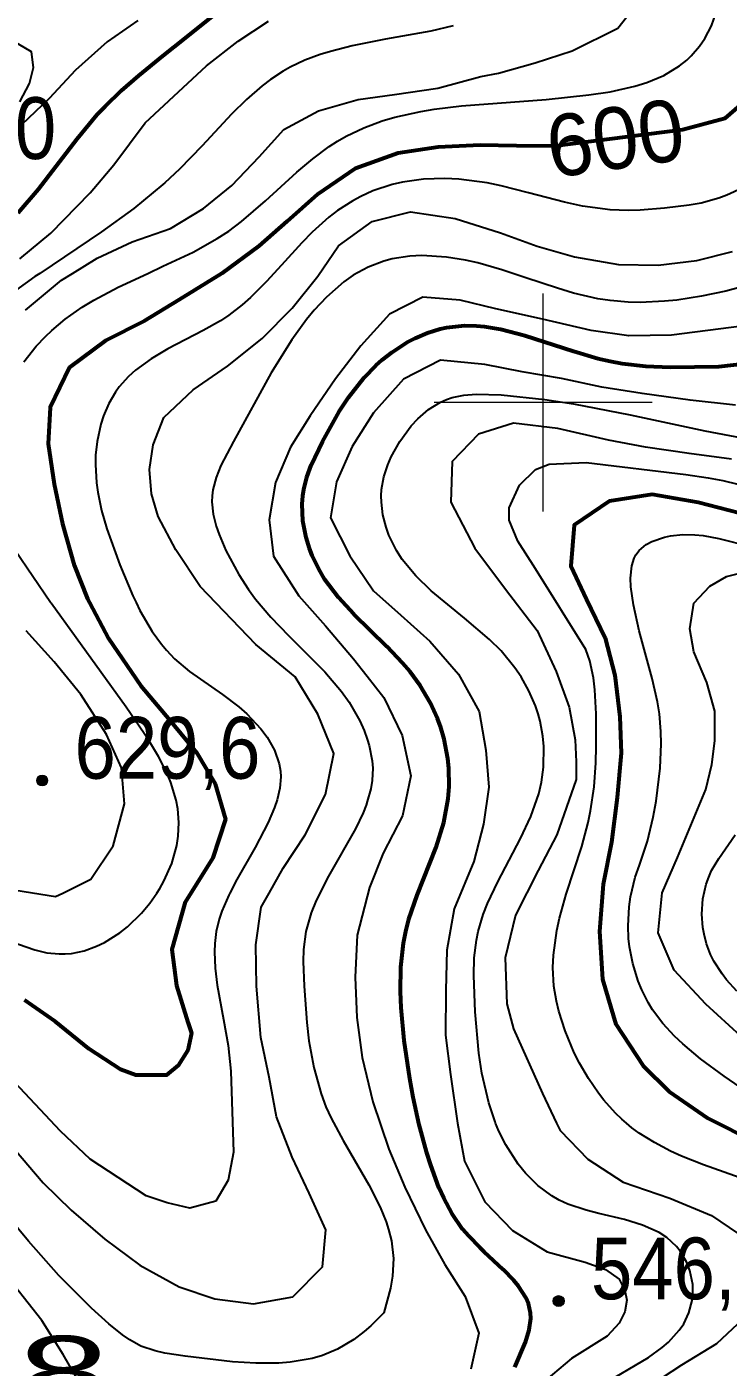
# Model space of a CAD drawing. Header units: metres. Extents: x 545098 to 555652, y 1854398 to 1862642.
# Drawn here: x 551857.8 to 552050.9, y 1858734.3 to 1859103.4 of the extents above; entities that cross this region are included whole.
import ezdxf
from ezdxf.enums import TextEntityAlignment as Align

# ---------------------------------------------------------------- set-up
doc = ezdxf.new("R2010")
doc.units = ezdxf.units.M
doc.header["$LTSCALE"] = 6.8
for name, color, linetype, lineweight in [('1', 7, 'Continuous', 25), ('13', 7, 'Continuous', 25), ('2', 7, 'Continuous', 53), ('5', 7, 'Continuous', 13), ('60', 7, 'Continuous', 13)]:
    doc.layers.add(name, color=color, linetype=linetype, lineweight=lineweight)
doc.layers.add('4', color=7, linetype='Continuous')

msp = doc.modelspace()

# ---------------------------------------------------------------- hatches: boundary and pattern name
at = {"layer": '5'}
for points in [[(551863.55, 1858895.87, 1), (551860.55, 1858895.87, 1)], [(552005.77, 1858752.49, 1), (552002.77, 1858752.49, 1)]]:
    msp.add_hatch(color=256, dxfattribs=at).paths.add_polyline_path(points)

# ---------------------------------------------------------------- linework, layer by layer
at = {"layer": '1'}
for points in [[(552044.56, 1859100.23), (552046.38, 1859103.7), (552047.63, 1859107.38), (552048.02, 1859109.26), (552048.21, 1859110.92), (552048.25, 1859114.26), (552047.91, 1859117.62), (552046.46, 1859124.26), (552043.26, 1859134.52), (552040.71, 1859141.16), (552038.86, 1859145.54), (552034.81, 1859154.26), (552031.69, 1859160.38), (552030, 1859163.36), (552014.71, 1859186.91), (552010.38, 1859197.98), (552008.46, 1859204.71), (552007.98, 1859211.92), (552008.94, 1859215.29), (552013.27, 1859219.62), (552016.63, 1859221.06), (552024.32, 1859223.47), (552049.35, 1859221.71), (552060.32, 1859218.82)], [(551857.42, 1859025.37), (551867.34, 1859033.67), (551870.4, 1859035.54), (551877.23, 1859039.72), (551886.87, 1859044.24), (551895.31, 1859047.17), (551897.37, 1859047.89), (551906.45, 1859053.41), (551914.26, 1859059.74), (551921.77, 1859067.64), (551928.57, 1859075.13), (551938.14, 1859080.28), (551949.02, 1859083.45), (551959.05, 1859084.79), (551970.96, 1859086.58), (551982.8, 1859089.76), (551987.73, 1859090.69), (551997.79, 1859093.53), (552008.02, 1859096.83), (552020.55, 1859103.1), (552027.97, 1859112.6)], [(551888.38, 1859105.18), (551879.98, 1859099.31), (551871.18, 1859091.47), (551863.97, 1859083.71), (551856.39, 1859076.44), (551846.54, 1859067.5), (551838.44, 1859058.34), (551830.83, 1859051.29), (551822.18, 1859043.89), (551814.23, 1859036.15), (551813.71, 1859035.54), (551806.92, 1859027.52), (551800.61, 1859016.24), (551797.97, 1859008.83), (551797.97, 1859002.48)], [(551975.22, 1859103.67), (551969.07, 1859102.28), (551956.63, 1859100.01), (551947.43, 1859098.2), (551941.48, 1859096.69), (551938.59, 1859095.79), (551934.38, 1859094.23), (551930.35, 1859092.34), (551928.41, 1859091.25), (551924.89, 1859088.94), (551922.63, 1859087.23), (551918.3, 1859083.46), (551914.15, 1859079.36), (551906.06, 1859070.67), (551899.89, 1859064.26), (551895.8, 1859060.46), (551895.31, 1859060.06), (551887.25, 1859053.45), (551878.34, 1859047), (551861.38, 1859035.54), (551860.05, 1859034.64), (551851.01, 1859028.18)], [(551855.89, 1859039.56), (551864.46, 1859046.63), (551875.22, 1859057.72), (551881.79, 1859065.4), (551890.45, 1859076.99), (551899.6, 1859085.52), (551907.3, 1859092.69), (551916.03, 1859099.46), (551924.36, 1859104.99)], [(551855.87, 1859082.76), (551858.54, 1859087.86), (551859.66, 1859092.21), (551859.12, 1859096.55), (551853.98, 1859099.58)], [(551857.01, 1859011.22), (551860.43, 1859015.5), (551862.94, 1859018.15), (551864.7, 1859019.83), (551868.41, 1859022.95), (551873.05, 1859026.21), (551876.28, 1859028.17), (551882.97, 1859031.71), (551891.14, 1859035.54), (551895.31, 1859037.49), (551903.63, 1859041.39), (551910.24, 1859045.11), (551913.41, 1859047.2), (551916.9, 1859049.8), (551923.57, 1859055.49), (551932.2, 1859063.37), (551936.57, 1859067.09), (551941.08, 1859070.47), (551943.41, 1859071.98), (551945.75, 1859073.33), (551950.61, 1859075.65), (551955.67, 1859077.51), (551959.15, 1859078.53), (551966.32, 1859080.12), (551970.01, 1859080.72), (551977.53, 1859081.65), (552000.86, 1859083.43), (552012.6, 1859084.67), (552018.41, 1859085.58), (552025.24, 1859087.1), (552028.54, 1859088.11), (552033.24, 1859090.07), (552037.55, 1859092.67), (552039.53, 1859094.26), (552040.78, 1859095.45), (552043.06, 1859098.07), (552044.56, 1859100.23)], [(552054.8, 1859059.02), (552050.58, 1859057.04), (552048.41, 1859056.24), (552043.52, 1859054.92), (552040.19, 1859054.3), (552033.41, 1859053.48), (552026.71, 1859052.99), (552023.38, 1859052.9), (552018.41, 1859053.05), (552010.87, 1859054.08), (552005.88, 1859055.16), (551995.93, 1859057.76), (551988.4, 1859059.65), (551984.59, 1859060.43), (551976.79, 1859061.47), (551972.88, 1859061.67), (551967.02, 1859061.5), (551961.25, 1859060.7), (551958.41, 1859060.03), (551953.13, 1859058.25), (551949.75, 1859056.71), (551947.56, 1859055.54), (551943.41, 1859052.87), (551940.97, 1859051), (551936.4, 1859046.89), (551933.52, 1859043.95), (551927.97, 1859037.84), (551923.78, 1859033.26), (551919.4, 1859028.89), (551917.09, 1859026.84), (551913.41, 1859024), (551911.16, 1859022.51), (551906.42, 1859019.79), (551896.68, 1859014.72), (551892.03, 1859012), (551887.76, 1859008.91), (551885.83, 1859007.18), (551883.23, 1859004.26), (551882.21, 1859002.81), (551880.42, 1858999.69), (551878.98, 1858996.34), (551878.22, 1858994.01), (551877.17, 1858989.26), (551876.77, 1858985.43)], [(551854.42, 1858794.33), (551862.32, 1858785.1), (551870.01, 1858777.57), (551879.26, 1858769.58), (551888.95, 1858762.41), (551899.77, 1858756.44), (551909.62, 1858753.14), (551920.2, 1858751.76), (551931.03, 1858753.63), (551939.24, 1858761.94), (551940.13, 1858772.14), (551935.56, 1858782.21), (551930.9, 1858792.15), (551926.53, 1858803.21), (551924.55, 1858814.13), (551922.23, 1858825.11), (551921.02, 1858839.24), (551920.91, 1858850.6), (551922.32, 1858860.97), (551924.53, 1858864.87), (551928.4, 1858871.71), (551934.46, 1858880.93), (551940.07, 1858892.03), (551942.33, 1858903.26), (551937.99, 1858914.1), (551931.68, 1858924.38), (551920.92, 1858933.36), (551905.57, 1858949.32), (551898.84, 1858959.42), (551894.03, 1858968.56), (551892.11, 1858974.81), (551891.63, 1858981.55), (551892.59, 1858988.28), (551895.51, 1858995.82), (551903.59, 1859003.47), (551913.09, 1859010), (551922.67, 1859017.62), (551930.88, 1859025.93), (551937.95, 1859034.75), (551943.69, 1859043.08), (551952.95, 1859049.8), (551963.46, 1859052.49), (551975.81, 1859050.68), (551988.21, 1859046.73), (551998.33, 1859043.04), (552008.67, 1859040.13), (552020.74, 1859037.97), (552031.71, 1859037.82), (552042.28, 1859039.12), (552052.18, 1859041.52)], [(552054.75, 1859031.86), (552050.34, 1859030.67), (552043.63, 1859029.22), (552036.83, 1859028.19), (552033.41, 1859027.85), (552026.71, 1859027.56), (552023.37, 1859027.62), (552018.41, 1859028.04), (552015.03, 1859028.57), (552008.37, 1859030.12), (552003.97, 1859031.42), (551995.23, 1859034.34), (551988.64, 1859036.53), (551981.97, 1859038.43), (551978.58, 1859039.2), (551973.41, 1859040.04), (551966.63, 1859040.43), (551963.28, 1859040.27), (551958.41, 1859039.53), (551956.12, 1859038.93), (551951.77, 1859037.25), (551947.7, 1859035), (551945.14, 1859033.21), (551940.32, 1859029.02), (551936.96, 1859025.41), (551934.83, 1859022.81), (551930.78, 1859017.23), (551925.14, 1859008.17), (551914.77, 1858989.26), (551911.28, 1858982.62), (551909.93, 1858979.32), (551909.05, 1858975.96), (551908.84, 1858974.26), (551908.8, 1858972.61), (551909.15, 1858969.25), (551909.99, 1858965.88), (551910.75, 1858963.64), (551912.63, 1858959.26), (551916.2, 1858952.6), (551918.89, 1858948.46), (551920.81, 1858945.82), (551924.97, 1858940.81), (551929.84, 1858935.76), (551939.87, 1858925.8), (551944.49, 1858920.37), (551946.58, 1858917.43), (551949.53, 1858912.31), (551950.74, 1858909.62), (551951.55, 1858907.21)], [(552061.77, 1859021.95), (552035.37, 1859018.52), (552023.58, 1859018.35), (552013.21, 1859019.76), (551999.83, 1859022.94), (551986.93, 1859025.75), (551977.18, 1859028.2), (551966.89, 1859028.97), (551957.7, 1859024.3), (551949.75, 1859015.59), (551942.83, 1859006.47), (551935.82, 1858996.27), (551930.44, 1858987.67), (551926.27, 1858977.92), (551924.53, 1858967.62), (551925.76, 1858957.68), (551932.69, 1858946.73), (551940.03, 1858938.51), (551947.81, 1858929.38), (551951.55, 1858924.57), (551956.11, 1858918.7), (551961.15, 1858908.26), (551963.58, 1858897.18), (551961.29, 1858886.17), (551955.91, 1858875.84), (551952.14, 1858866.36), (551948.81, 1858853.29), (551948.2, 1858841.73), (551948.7, 1858830.63), (551950.18, 1858819.54), (551953.08, 1858807.34), (551957.47, 1858794.35), (551961.87, 1858783.84), (551967.61, 1858772.09), (551972.97, 1858762.56), (551978.56, 1858753.8), (551982.28, 1858743.63), (551980.07, 1858733.7)], [(552052.99, 1858999.22), (552040.48, 1859000.58), (552027.26, 1859002.49), (552016.2, 1859004.24), (552005.06, 1859006.63), (551994.22, 1859008.4), (551983.98, 1859010.47), (551971.71, 1859011.64), (551961.51, 1859006.42), (551953.31, 1858997.14)], [(552040.13, 1858749.26), (552041, 1858752.61), (552041.2, 1858754.36), (552041.18, 1858757.03), (552040.42, 1858760.87), (552039.48, 1858763.3), (552037.76, 1858766.25), (552036.72, 1858767.56), (552034.01, 1858770.05), (552031.95, 1858771.39), (552027.38, 1858773.43), (552022.37, 1858774.92), (552015.37, 1858776.58), (552011.88, 1858777.49), (552006.83, 1858779.19), (552004.44, 1858780.28), (552002.37, 1858781.46), (551998.54, 1858784.3), (551995.15, 1858787.68), (551993.14, 1858790.16), (551989.69, 1858795.53), (551987.83, 1858799.28), (551986.91, 1858801.49), (551986.76, 1858801.84), (551985, 1858807.1), (551983.15, 1858815.25), (551982.32, 1858820.81), (551981.28, 1858832.12), (551980.87, 1858842.13), (551981.04, 1858847.05), (551981.62, 1858851.88), (551982.1, 1858854.26), (551983.48, 1858858.94), (551984.67, 1858861.99), (551987.48, 1858868), (551993.77, 1858879.89), (551996.6, 1858885.95), (551998.79, 1858892.18), (551999.55, 1858895.4), (552000.12, 1858899.57), (552000.18, 1858905.22), (551999.91, 1858908.04), (551999.14, 1858912.21), (551998.58, 1858914.26), (551997.87, 1858916.39), (551996.1, 1858920.52), (551993.9, 1858924.44), (551992.22, 1858926.92), (551988.41, 1858931.57), (551985.24, 1858934.74), (551978.38, 1858940.57), (551969.14, 1858948.14), (551964.91, 1858952.23), (551961.21, 1858956.77), (551959.61, 1858959.26), (551957.54, 1858963.45), (551956.74, 1858965.67), (551955.86, 1858969.07), (551955.44, 1858972.53), (551955.42, 1858974.26), (551955.53, 1858976.01), (551956.14, 1858979.46), (551957.22, 1858982.83), (551958.17, 1858985.03), (551960.53, 1858989.26), (551963.7, 1858993.56), (551965.5, 1858995.5), (551968.45, 1858998.05), (551971.69, 1859000.06), (551973.41, 1859000.82), (551974.96, 1859001.34), (551978.19, 1859002.01), (551981.53, 1859002.29), (551988.41, 1859002.09), (552000.45, 1859000.83), (552008.36, 1858999.61), (552023.97, 1858996.58), (552044.5, 1858992.18), (552054.72, 1858990.21)], [(551953.31, 1858997.14), (551947.38, 1858987.82), (551943.09, 1858978.17), (551941.42, 1858968.2), (551946.79, 1858957.7), (551953.24, 1858948.08), (551960.82, 1858941.39), (551968.79, 1858934.21), (551976.66, 1858925.2), (551982.34, 1858914.84), (551984.18, 1858904.23), (551985.01, 1858894.03), (551983.58, 1858883.87), (551980.88, 1858873.55), (551975.5, 1858860.55), (551973.47, 1858849.13), (551973.23, 1858838.05), (551973.14, 1858825.69), (551974.47, 1858814.91), (551976.44, 1858801.52), (551978.38, 1858791.02), (551983.77, 1858780.15), (551983.95, 1858779.79), (551991.57, 1858771.93), (552001.1, 1858766.02), (552011.53, 1858763.23), (552017.19, 1858761.2), (552020.89, 1858758.55), (552022.47, 1858755.38), (552023, 1858752.73), (552022.47, 1858749.56), (552020.89, 1858746.39), (552017.59, 1858742.83), (552007.82, 1858736.69), (551999.06, 1858729.38)], [(552051.82, 1858984.39), (552040.23, 1858985.97), (552028.2, 1858987.71), (552017.97, 1858989.57), (552004.03, 1858992.79), (551991.81, 1858994.3), (551982.19, 1858991.29), (551974.95, 1858983.73), (551974.61, 1858972.51), (551981.22, 1858959.89), (551989.6, 1858948.57), (551998.31, 1858937.17), (552003.62, 1858925.88), (552007.16, 1858916.06), (552008.8, 1858907.05), (552009.07, 1858901.05)], [(551876.77, 1858985.43), (551876.71, 1858982.88), (551877.03, 1858977.81), (551877.38, 1858975.28), (551878.42, 1858970.23), (551879.84, 1858965.21), (551883.41, 1858955.25), (551886.98, 1858946.77), (551887.91, 1858944.87), (551888.98, 1858942.69), (551892.35, 1858936.92), (551894.91, 1858933.38), (551896.3, 1858931.72), (551898.53, 1858929.38), (551902.65, 1858925.91), (551911.69, 1858919.57), (551916.2, 1858916.15), (551918.37, 1858914.26), (551922.27, 1858910.11), (551923.96, 1858907.83), (551926, 1858904.22), (551927.32, 1858900.43), (551927.64, 1858898.48), (551927.73, 1858896.91), (551927.47, 1858893.73), (551926.75, 1858890.55), (551926.05, 1858888.43), (551924.3, 1858884.26), (551920.72, 1858877.41), (551915.68, 1858868.63), (551913.72, 1858864.87), (551913.41, 1858864.28), (551911.53, 1858859.89), (551910.79, 1858857.66), (551909.98, 1858854.26), (551909.58, 1858850.96), (551909.5, 1858848.72), (551909.7, 1858844.15), (551910.27, 1858839.51), (551911.99, 1858830.04), (551913.25, 1858822.89), (551913.97, 1858815.77), (551914.69, 1858793.49), (551913.25, 1858785.8), (551909.89, 1858780.02), (551902.68, 1858778.1), (551896.43, 1858779.54), (551890.66, 1858781.47), (551875.28, 1858791.57), (551867.11, 1858799.26), (551853.17, 1858814.17)], [(552062.5, 1858783.47), (552044.17, 1858790.01), (552038.07, 1858792.45), (552035.04, 1858793.82), (552030.62, 1858796.13), (552026.41, 1858798.78), (552024.41, 1858800.25), (552022.95, 1858801.49), (552021.66, 1858802.58), (552019.93, 1858804.25), (552016.7, 1858807.84), (552015.21, 1858809.75), (552012.46, 1858813.76), (552010.03, 1858817.99), (552008.57, 1858820.9), (552006.06, 1858826.9), (552004.31, 1858832.33), (552003.64, 1858835.08), (552002.95, 1858839.26), (552002.68, 1858844.36), (552002.82, 1858847.78), (552003.74, 1858854.58), (552004.49, 1858857.95), (552006.37, 1858864.58), (552010.63, 1858877.67), (552012.42, 1858884.26), (552013.08, 1858887.5), (552014.02, 1858894.08), (552014.51, 1858900.74), (552014.64, 1858905.22), (552014.57, 1858914.26), (552014.26, 1858920.85), (552013.88, 1858924.1), (552012.84, 1858928.86), (552011.72, 1858931.93), (551997.86, 1858954.13), (551993.05, 1858961.83), (551990.65, 1858967.6), (551990.65, 1858970.96), (551993.53, 1858977.22), (551997.86, 1858981.55), (552001.7, 1858982.99), (552011.8, 1858983.47), (552039.29, 1858980.14), (552045.42, 1858979.27), (552049.44, 1858978.48), (552057.4, 1858976.54)], [(552054.29, 1858811.42), (552049.85, 1858814.4), (552043.37, 1858819.21), (552038.5, 1858823.32), (552036.19, 1858825.5), (552032.98, 1858828.98), (552030.15, 1858832.75), (552028.9, 1858834.75), (552027.14, 1858838.19), (552026.16, 1858840.58), (552024.65, 1858845.49), (552023.78, 1858850.05), (552023.53, 1858852.35), (552023.39, 1858855.82), (552023.69, 1858861.11), (552024.08, 1858863.8), (552025.32, 1858869.26), (552026.57, 1858872.54), (552028.69, 1858879.12), (552030.32, 1858885.75), (552031.15, 1858890.21), (552032.21, 1858899.26), (552032.47, 1858905.98), (552032.4, 1858909.33), (552032, 1858914.26), (552031.5, 1858917.55), (552030.06, 1858923.99), (552026.45, 1858937.12), (552024.87, 1858944.26), (552024.18, 1858949.18), (552024.07, 1858951.6), (552024.41, 1858955.02), (552025.06, 1858957.07), (552025.53, 1858958), (552026.45, 1858959.26), (552028.4, 1858960.88), (552029.96, 1858961.73), (552033.41, 1858962.92), (552035.1, 1858963.27), (552038.46, 1858963.61), (552041.8, 1858963.54), (552044.02, 1858963.31), (552048.41, 1858962.55), (552057.13, 1858960.32)], [(551853.41, 1858851.5), (551860.01, 1858849.2), (551863.37, 1858848.44), (551866.73, 1858848.09), (551868.41, 1858848.1), (551870.16, 1858848.25), (551873.63, 1858848.97), (551877.02, 1858850.2), (551879.22, 1858851.27), (551883.41, 1858853.93), (551885.52, 1858855.59), (551889.4, 1858859.34), (551891.72, 1858862.11), (551893.6, 1858864.87), (551894.42, 1858866.08), (551895.58, 1858868.15), (551897.72, 1858873), (551899.12, 1858877.99), (551899.52, 1858880.5), (551899.71, 1858884.26), (551899.4, 1858888.02), (551898.93, 1858890.49), (551897.44, 1858895.36), (551896.45, 1858897.76), (551894.09, 1858902.47), (551891.33, 1858907.09), (551885.19, 1858916.03), (551864.51, 1858944.68), (551864.38, 1858944.87), (551854.62, 1858959.26)], [(552054.41, 1858825.44), (552044.84, 1858834.26), (552036.06, 1858843.6), (552031.67, 1858853.91), (552032.79, 1858864.91), (552036.96, 1858874.66), (552044.79, 1858893.41), (552046.43, 1858900.23), (552047.25, 1858906.78), (552047.25, 1858914.97), (552045.07, 1858922.88), (552041.52, 1858931.34), (552040.43, 1858937.61), (552041.52, 1858944.71), (552045.88, 1858949.35), (552050.52, 1858952.07), (552054.88, 1858953.17)], [(551852.46, 1858866), (551865.71, 1858863.88), (551867.7, 1858864.87), (551875.42, 1858868.72), (551881.6, 1858877.86), (551884.68, 1858889.4), (551883.88, 1858899.39), (551879.75, 1858908.54), (551872.7, 1858919.59), (551865.37, 1858928.56), (551857.67, 1858937.06)], [(551951.55, 1858907.21), (551952.13, 1858905.49), (551952.93, 1858901.33), (551953.08, 1858899.26), (551952.92, 1858895.83), (551952.55, 1858893.58), (551951.55, 1858890.1), (551951.27, 1858889.12), (551950.41, 1858886.92), (551948.35, 1858882.55), (551940.89, 1858869.48), (551937.47, 1858862.83), (551936.08, 1858859.45), (551934.61, 1858854.26), (551933.99, 1858849.33), (551933.9, 1858845.99), (551934.15, 1858839.26), (551934.89, 1858829.18), (551935.48, 1858824.19), (551936.81, 1858816.8), (551938.84, 1858809.57), (551940.19, 1858806.03), (551941.61, 1858802.88), (551944.89, 1858796.68), (551951.99, 1858784.5), (551955.1, 1858778.4), (551956.77, 1858774.29), (551957.45, 1858772.21), (551958.23, 1858769.06), (551958.78, 1858764.26), (551958.51, 1858759.34), (551957.94, 1858756.01), (551956.12, 1858749.26), (551952.57, 1858745.72), (551950.74, 1858744.11), (551947.9, 1858741.93), (551943.41, 1858739.25), (551939.27, 1858737.55), (551936.38, 1858736.71), (551930.37, 1858735.67), (551927.26, 1858735.42), (551920.9, 1858735.38), (551914.42, 1858735.78), (551901.46, 1858737.31), (551895.84, 1858738.15), (551893.13, 1858738.75), (551889.25, 1858740.09), (551886.14, 1858741.8), (551884.16, 1858743.16), (551880.38, 1858746.23), (551875.63, 1858750.5), (551866.68, 1858759.5), (551858.31, 1858768.96), (551852.95, 1858775.43)], [(552009.07, 1858901.05), (552009.07, 1858896.14), (552003.74, 1858880.89), (551998.6, 1858871.12), (551992.39, 1858858.75), (551989.54, 1858847.01), (551990.01, 1858834.38), (551991.8, 1858827.49), (551999.83, 1858809.69), (552003.67, 1858801.49), (552004.64, 1858799.43), (552012.27, 1858791.56), (552022.07, 1858785.24), (552034.87, 1858780.8), (552046.31, 1858776.09), (552056.04, 1858769.44)], [(552053.36, 1858837.86), (552050.53, 1858840.97), (552049.25, 1858842.62), (552047.04, 1858846.1), (552046.12, 1858847.94), (552045, 1858850.84), (552044.3, 1858853.52), (552043.98, 1858855.35), (552043.7, 1858859.09), (552043.97, 1858863.28), (552044.88, 1858867.34), (552045.58, 1858869.26), (552046.39, 1858871.04), (552048.36, 1858874.4), (552052.86, 1858880.88)], [(551874.1, 1858726.98), (551867.82, 1858737.8), (551861.95, 1858747.17), (551854.45, 1858756.65)], [(552016.27, 1858729.43), (552028.98, 1858736.92), (552032.78, 1858739.67), (552034.51, 1858741.16), (552037.49, 1858744.44), (552038.71, 1858746.26), (552040.13, 1858749.26)], [(552056.43, 1858748.85), (552047.76, 1858740.69), (552038.06, 1858734.88), (552027.72, 1858728.02)]]:
    msp.add_lwpolyline(points, dxfattribs=at)
at = {"layer": '2'}
for points in [[(551855.41, 1859052.23), (551861.08, 1859058.71), (551871.64, 1859072.59), (551877.21, 1859079.26), (551879.37, 1859081.54), (551883.9, 1859085.88), (551888.64, 1859090), (551895.31, 1859095.43), (551898.41, 1859097.96), (551911.12, 1859108.14)], [(551937.84, 1859057.38), (551948.35, 1859064.47), (551960.06, 1859068.71), (551971.13, 1859070.39), (551982.65, 1859070.95), (551992.65, 1859070.79), (552003.08, 1859070.68), (552038.49, 1859075.15), (552050.12, 1859078.3), (552058.37, 1859085.43)], [(551937.84, 1859057.38), (551929.44, 1859049.8), (551921.68, 1859043.05), (551911.56, 1859035.47), (551899.79, 1859028.22), (551890.09, 1859022.41), (551879.59, 1859017.04), (551869.56, 1859009.58), (551864.26, 1858998.62), (551863.67, 1858988.57), (551865.35, 1858977.5), (551867.67, 1858966.52), (551870.89, 1858955.22), (551874.51, 1858945.89), (551875.06, 1858944.87), (551880.35, 1858935.02), (551889.26, 1858921.95), (551897.19, 1858912.51), (551904.52, 1858903.54), (551909.65, 1858894.94), (551912.57, 1858885.21), (551909.05, 1858874.58), (551901.43, 1858862.37), (551897.77, 1858849.36), (551899, 1858839.42), (551902.18, 1858829.3), (551903.18, 1858826.32), (551902.12, 1858821.56), (551899.48, 1858817.33), (551896.31, 1858814.69), (551887.85, 1858814.69), (551883.62, 1858816.27), (551874.85, 1858821.96), (551865.65, 1858829.52), (551857.21, 1858835.35)], [(551992.21, 1858734.26), (551995.1, 1858741.19), (551996.13, 1858744.53), (551996.6, 1858747.73), (551996.55, 1858749.26), (551995.97, 1858751.83), (551995.25, 1858753.47), (551993.19, 1858756.63), (551991.91, 1858758.17), (551988.98, 1858761.18), (551983.77, 1858766.04), (551982.52, 1858767.21), (551979.49, 1858770.34), (551977.83, 1858772.33), (551974.97, 1858776.48), (551972.63, 1858780.82), (551971.29, 1858783.79), (551969.03, 1858789.88), (551967.86, 1858793.56), (551965.83, 1858801.05), (551964.17, 1858808.68), (551963.25, 1858813.83), (551961.77, 1858824.26), (551960.91, 1858833.26), (551960.7, 1858837.75), (551960.79, 1858844.44), (551961.5, 1858851.03), (551962.14, 1858854.26), (551963.04, 1858857.64), (551965.35, 1858864.28), (551970.57, 1858877.49), (551972.65, 1858884.26), (551973.84, 1858890.86), (551974.09, 1858894.21), (551974.02, 1858899.26), (551973.75, 1858901.94), (551972.73, 1858907.26), (551971.71, 1858910.73), (551970.89, 1858912.99), (551968.9, 1858917.38), (551966.17, 1858922.02), (551963.35, 1858925.81), (551961.31, 1858928.2), (551956.93, 1858932.77), (551947.86, 1858941.64), (551943.6, 1858946.29), (551939.83, 1858951.33), (551938.2, 1858954.05), (551936.4, 1858957.8), (551935.64, 1858959.76), (551934.72, 1858962.76), (551933.83, 1858967.36), (551933.63, 1858971.98), (551933.81, 1858974.26), (551934.08, 1858976), (551934.94, 1858979.41), (551936.14, 1858982.75), (551939.21, 1858989.26), (551943.84, 1858997.47), (551946.43, 1859001.36), (551950.74, 1859006.83), (551953.95, 1859010.16), (551955.67, 1859011.71), (551958.41, 1859013.88), (551962.58, 1859016.57), (551964.77, 1859017.73), (551968.17, 1859019.19), (551971.65, 1859020.28), (551973.41, 1859020.67), (551978.34, 1859021.18), (551981.64, 1859021.11), (551983.85, 1859020.91), (551988.27, 1859020.18), (551994.93, 1859018.46), (552008.33, 1859014.08), (552015.05, 1859012.1)], [(552015.05, 1859012.1), (552018.41, 1859011.32), (552021.71, 1859010.72), (552028.31, 1859010), (552034.94, 1859009.74), (552048.41, 1859009.89), (552074.3, 1859012.81)], [(552054.11, 1858969.51), (552042.65, 1858972.4), (552030.02, 1858974.61), (552018.31, 1858972.84), (552008.5, 1858966.16), (552007.62, 1858954.98), (552011.97, 1858945.84), (552017.04, 1858935.18), (552019.71, 1858924.87), (552021.12, 1858913.44), (552021.49, 1858903.38), (552020.41, 1858891.22), (552018.82, 1858878.88), (552016.48, 1858867.3), (552015.5, 1858854.29), (552016.37, 1858841.18), (552020.05, 1858828.73), (552027.58, 1858817.3), (552034.69, 1858810.23), (552045.38, 1858802.84), (552048.07, 1858801.49), (552055.69, 1858797.66)]]:
    msp.add_lwpolyline(points, dxfattribs=at)
at = {"layer": '5'}
for centre in [(551862.05, 1858895.87), (552004.27, 1858752.49)]:
    msp.add_circle(centre, 1.5, dxfattribs=at)
at = {"layer": '60'}
for p, q in [((552000, 1858970), (552000, 1859030)), ((552030, 1859000), (551970, 1859000))]:
    msp.add_line(p, q, dxfattribs=at)

# ---------------------------------------------------------------- texts
at = {"layer": '13', "width": 1.7}
msp.add_text('1596198', height=20, dxfattribs=at).set_placement((551792.13, 1858722.89), align=Align.CENTER)
at = {"layer": '4'}
msp.add_text('600', height=17, rotation=8.047, dxfattribs=at).set_placement((552021.03, 1859064.4), align=Align.CENTER)
at = {"layer": '5', "width": 0.9}
for s, p in [('676,0', (551840.31, 1859067.04)), ('629,6', (551896.55, 1858896.37)), ('546,0', (552038.77, 1858752.99))]:
    msp.add_text(s, height=17, dxfattribs=at).set_placement(p, align=Align.CENTER)

doc.saveas('drawing.dxf')
